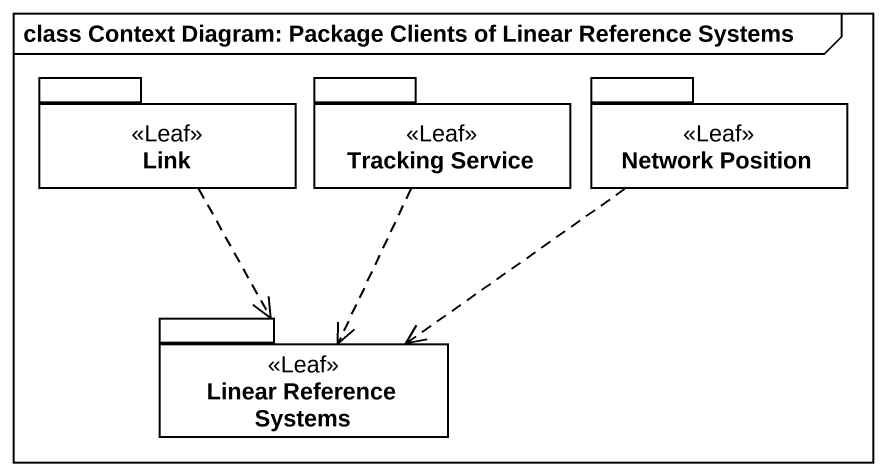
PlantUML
@startuml
mainframe class Context Diagram: Package Clients of Linear Reference Systems
package Link <<Leaf>> {
}
package "Tracking Service" as Tracking_Service <<Leaf>> {
}
package "Network Position" as Network_Position <<Leaf>> {
}
package "Linear Reference Systems" as Linear_Reference_Systems <<Leaf>> {
}
Link ..> Linear_Reference_Systems
Tracking_Service ..> Linear_Reference_Systems
Network_Position .left.> Linear_Reference_Systems
@enduml
